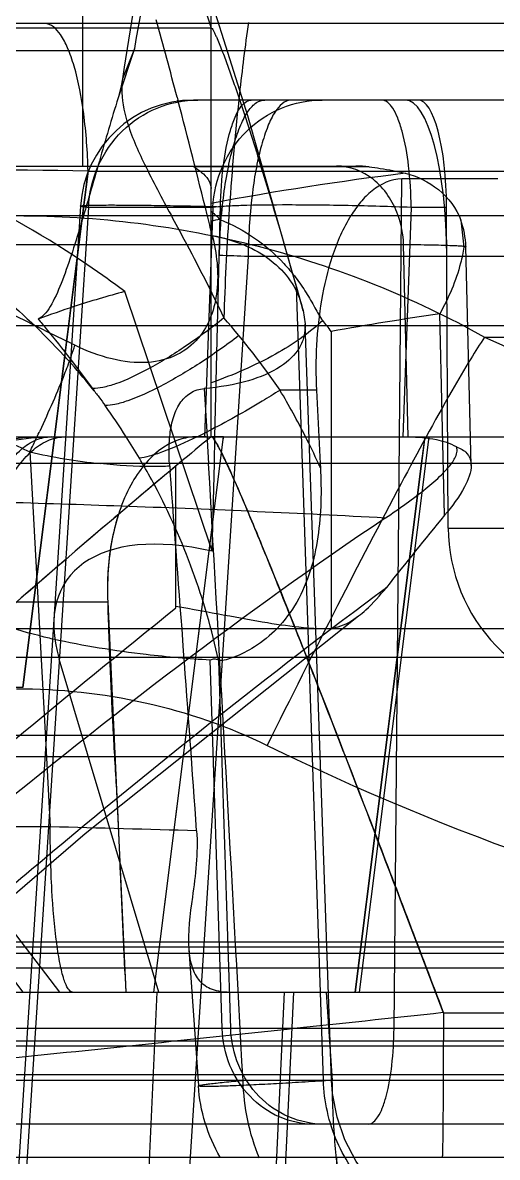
# Model space of a CAD drawing. Header units: millimetres. Extents: x 28656 to 29764, y -21384 to -20601.
# Drawn here: x 29188.199 to 29189.663, y -21149.289 to -21145.786 of the extents above; entities that cross this region are included whole.
import ezdxf

# ---------------------------------------------------------------- set-up
doc = ezdxf.new("R2010")
doc.units = ezdxf.units.MM
doc.header["$LTSCALE"] = 8
doc.layers.add('Cav-cor', color=30, linetype='Continuous')
doc.layers.add('dim', color=3, linetype='Continuous', lineweight=15)

# ---------------------------------------------------------------- blocks, each defined once
blk = doc.blocks.new('20160903.083224')
at = {"layer": 'Cav-cor', "color": 241}
for p, q in [((-35.8034, 16.2277), (-35.8034, 8.7477)), ((-35.4067, 7.9119), (-35.4067, 16.2277)), ((-24.9439, 9.1877), (-40.3423, 9.1877)), ((-35.4065, 9.1738), (-37.2326, 9.1738)), ((-35.6432, 9.1103), (-35.6935, 8.9585)), ((-35.6432, 9.1101), (-35.6804, 9.0171)), ((-40.1037, 9.1047), (-25.9267, 9.1047)), ((-35.3192, 8.9712), (-35.3209, 8.9555)), ((-35.5114, 8.9603), (-35.5089, 8.9509)), ((-32.6472, 8.9517), (-35.4603, 8.9517)), ((-35.3209, 8.9555), (-35.3212, 8.9522)), ((-40.1805, 8.7477), (-34.9599, 8.7477)), ((-35.9878, 7.1374), (-35.7863, 8.7323)), ((-35.7863, 8.7323), (-35.8037, 8.5947)), ((-35.7863, 8.7323), (-33.4839, 8.7313)), ((-34.9192, 8.7455), (-35.4589, 8.7451)), ((-35.986, 6.1977), (-37.8912, 8.691)), ((-34.8424, 6.085), (-34.8185, 8.708)), ((-34.5221, 8.708), (-34.8185, 8.708)), ((-35.7854, 8.62), (-36.2348, 1.625)), ((-35.8098, 8.6242), (-36.0857, 4.3298)), ((-35.4013, 8.62), (-35.7854, 8.62)), ((-35.4013, 8.62), (-35.4275, 7.9119)), ((-35.3781, 8.6224), (-35.3816, 8.4717)), ((-35.3787, 8.5947), (-35.3781, 8.6224)), ((-34.7892, 8.62), (-34.8153, 7.9119)), ((-34.6801, 8.62), (-34.7892, 8.62)), ((-34.675, 7.6302), (-34.6801, 8.62)), ((-57.1862, 8.5947), (-25.7221, 8.5947)), ((-35.8037, 8.5947), (-35.9004, 7.8297)), ((-35.3947, 7.9117), (-35.3787, 8.5947)), ((-34.6362, 8.5804), (-34.6268, 8.4974)), ((-35.8737, 6.1977), (-37.6376, 8.5061)), ((-37.6376, 8.5061), (-34.8127, 8.5061)), ((-34.7982, 7.9119), (-34.8127, 8.5061)), ((-34.6207, 8.4989), (-34.6268, 8.4974)), ((-34.6042, 7.8229), (-34.6207, 8.4989)), ((-35.2924, 8.4684), (-35.558, 4.335)), ((-32.8711, 8.4684), (-35.2924, 8.4684)), ((-35.0604, 5.9249), (-35.1437, 8.3736)), ((-35.1437, 8.3736), (-35.1254, 8.3108)), ((-35.4029, 7.5585), (-35.6727, 8.3604)), ((-35.1227, 8.3011), (-35.1277, 8.3201)), ((-35.1277, 8.3201), (-35.1254, 8.3108)), ((-35.1254, 8.3108), (-35.1228, 8.3015)), ((-35.1228, 8.3015), (-35.1168, 8.2608)), ((-34.6862, 7.6695), (-34.7014, 8.2913)), ((-27.7192, 8.2547), (-36.5609, 8.2547)), ((-35.035, 5.9249), (-35.1166, 8.2599)), ((-35.0366, 8.2372), (-35.0366, 7.3211)), ((-35.8267, 8.1944), (-35.8371, 8.1995)), ((-34.5628, 8.2197), (-24.0036, 8.2197)), ((-35.8403, 8.1514), (-35.7678, 8.0542)), ((-35.4277, 8.061), (-35.4191, 7.9112)), ((-35.0816, 8.056), (-35.1941, 8.056)), ((-35.0816, 8.056), (-35.0744, 7.9119)), ((-38.2497, 7.9119), (-30.6943, 7.9119)), ((-35.5836, 6.1977), (-35.3681, 7.9119)), ((-35.4191, 7.9112), (-35.4185, 7.9017)), ((-35.4185, 7.9017), (-35.4144, 7.8297)), ((-35.3681, 7.9119), (-35.4067, 7.9119)), ((-35.3966, 7.8297), (-35.3947, 7.9117)), ((-35.3785, 7.8297), (-35.3691, 7.9046)), ((-35.3691, 7.9046), (-35.3687, 7.9072)), ((-35.3687, 7.9072), (-35.3681, 7.9119)), ((-35.0744, 7.9119), (-35.0702, 7.8297)), ((-34.7468, 7.9119), (-34.9623, 6.1977)), ((-34.9493, 6.1977), (-34.7338, 7.9119)), ((-34.7572, 7.8297), (-34.7476, 7.9056)), ((-34.7476, 7.9056), (-34.7468, 7.9119)), ((-35.9659, 7.8651), (-35.964, 7.8297)), ((-28.2181, 7.8297), (-48.6168, 7.8297)), ((-35.9004, 7.8297), (-35.9878, 7.1374)), ((-35.964, 7.8297), (-35.9435, 7.4522)), ((-35.5836, 6.1977), (-35.3785, 7.8297)), ((-35.5343, 7.8212), (-35.533, 7.8037)), ((-35.5155, 7.3834), (-35.5155, 7.8216)), ((-35.4029, 7.5585), (-35.3966, 7.8297)), ((-35.0702, 7.8297), (-35.0695, 7.8168)), ((-34.9623, 6.1977), (-34.7572, 7.8297)), ((-34.675, 7.6302), (-34.394, 7.6302)), ((-35.9435, 7.4522), (-35.9167, 6.9599)), ((-36.1418, 7.4019), (-35.7255, 7.4019)), ((-35.7255, 7.4019), (-35.6701, 6.1977)), ((-49.1268, 7.3197), (-27.7081, 7.3197)), ((-48.6435, 7.231), (-28.1914, 7.231)), ((-35.5679, 6.1977), (-35.8749, 7.2258)), ((-35.3728, 6.085), (-35.4095, 7.2225)), ((-35.3461, 6.085), (-35.3833, 7.2214)), ((-48.6694, 6.9903), (-28.1655, 6.9903)), ((-35.9167, 6.9599), (-35.903, 6.7077)), ((-48.6595, 6.925), (-28.1754, 6.925)), ((-35.903, 6.7077), (-36.8125, 6.7077)), ((-31.3246, 6.3518), (-42.1178, 6.3518)), ((-45.4031, 6.3374), (-31.4887, 6.3374)), ((-31.3444, 6.3163), (-42.1375, 6.3163)), ((-35.4754, 6.3292), (-35.446, 5.9076)), ((-45.4322, 6.2721), (-31.4627, 6.2721)), ((-42.2032, 6.1977), (2.2365, 6.1977)), ((-35.6571, 4.3617), (-35.5732, 6.1977)), ((-35.2396, 4.3377), (-35.1518, 6.1977)), ((-35.204, 5.6877), (-35.1799, 6.1977)), ((-35.0518, 6.1977), (-35.0327, 5.9249)), ((-34.6904, 6.135), (-34.6901, 6.1326)), ((-32.899, 6.1326), (-34.6901, 6.1326)), ((-19.7999, 6.085), (-39.5937, 6.085)), ((-45.1505, 6.0314), (-31.5308, 6.0314)), ((-31.2825, 6.0458), (-42.0757, 6.0458)), ((-45.6824, 5.9427), (-30.6322, 5.9427)), ((-3.1048, 5.9249), (-37.0802, 5.9249)), ((-20.0358, 5.7897), (-39.5315, 5.7897)), ((-60.4322, 5.6877), (18.6189, 5.6877)), ((-35.2521, 4.6677), (-35.204, 5.6877)), ((-35.0193, 5.6877), (-35.0193, 4.6677))]:
    blk.add_line(p, q, dxfattribs=at)
for points in [[(-35.1277, 8.3201), (-35.293, 8.9027), (-35.4606, 9.4348), (-35.6263, 9.8978), (-35.7925, 10.297), (-35.9622, 10.6383), (-36.138, 10.9268), (-36.3301, 11.1792), (-36.5469, 11.4017), (-36.7837, 11.5873), (-37.0317, 11.7343), (-37.1663, 11.7982)], [(-35.4055, 10.0483), (-35.4394, 9.9743), (-35.504, 9.8062), (-35.5583, 9.629), (-35.6043, 9.4437), (-35.6431, 9.2515), (-35.6752, 9.0535), (-35.6804, 9.0171)], [(-35.6804, 9.0169), (-35.6852, 8.99), (-35.6935, 8.9585)], [(-35.8993, 7.9119), (-35.9879, 7.9083), (-36.1219, 7.8893), (-36.2575, 7.8544)], [(-41.9179, -0.8554), (-41.5942, -0.1464), (-41.2001, 0.5977), (-40.7475, 1.344), (-40.2349, 2.0925), (-39.6607, 2.8434), (-39.0235, 3.5972), (-38.3215, 4.3548), (-37.5521, 5.12), (-36.7118, 5.8975), (-35.7948, 6.6876), (-34.9516, 7.3589)], [(-34.5254, 5.4327), (-34.5977, 5.4379), (-34.6702, 5.4538), (-34.7398, 5.48), (-34.8048, 5.5161), (-34.8639, 5.5613), (-34.9158, 5.6146), (-34.9593, 5.6749), (-34.9937, 5.7408), (-35.0181, 5.8111), (-35.032, 5.8841), (-35.035, 5.9249)]]:
    blk.add_lwpolyline(points, dxfattribs=at)
for centre, radius, start, end in [((-54.4875, 3.964), 19.6228, 14.75107, 15.47399), ((-27.8506, 8.1548), 7.513, 172.07126, 173.7624), ((-35.4605, 8.6017), 0.35, 90, 176.3238), ((-58.4432, 2.921), 23.7137, 13.8501, 14.73084), ((-26.803, 8.0402), 8.5669, 173.88848, 176.28689), ((-39.6989, -258.4805), 267.2414, 89.161116, 89.800741), ((-39.5857, -245.988), 254.7486, 89.145433, 89.816424), ((-33.6226, -0.8859), 9.6843, 97.02903, 100.61558), ((-34.9596, 8.3806), 0.3671, 83.633, 90.0225), ((-62.0957, 2.0091), 27.4783, 13.73557, 13.87306), ((-35.1484, 7.225), 1.3773, 99.6478, 100.8071), ((-25.9618, 7.9808), 9.4102, 176.25778, 178.18504), ((-34.8757, 8.4927), 0.255, 1.3987, 20.1243), ((-36.0464, -10.9026), 19.3857, 87.77088, 88.0347), ((-34.8569, 5.3336), 3.1349, 105.0852, 108.0792), ((-34.8104, 5.1906), 3.2852, 108.0755, 110.1152), ((-37.193, 6.6809), 2.4263, 34.5071, 41.1916), ((-35.5791, 7.8506), 0.6662, 35.4752, 39.1153), ((-33.294, -1.495), 9.887, 98.1837, 100.15114), ((-37.1421, 8.6326), 1.3864, 340.1532, 341.5775), ((-37.3454, 6.7969), 2.0174, 38.5552, 41.6184), ((-37.324, 6.7944), 2.4754, 26.8439, 30.6392), ((-37.6079, 6.6752), 2.3, 32.5319, 35.4276), ((-39.6655, 9.6614), 4.1126, 334.8015, 335.0967), ((-36.2944, 9.65), 1.9325, 295.9099, 296.455), ((-36.3665, 9.795), 2.0944, 296.4541, 296.9543), ((-23.7875, 33.0318), 27.9585, 244.01014, 244.17707), ((-39.743, 9.6979), 4.1983, 334.1149, 334.8012), ((-37.6802, 6.6289), 2.3859, 30.665, 32.5356), ((-18.6713, -12.3669), 26.2926, 129.53157, 129.807), ((-35.4152, 9.9499), 2.038, 269.8276, 270.2404), ((-37.3393, 6.7862), 2.4928, 24.7497, 26.8522), ((-35.5299, 9.8089), 1.9922, 257.357, 260.5014), ((-18.2014, -12.9255), 27.0225, 129.81411, 131.60233), ((-35.5511, 9.676), 1.8576, 260.4711, 263.8879), ((-37.3959, 6.7974), 2.0554, 30.1712, 30.6672), ((-37.403, 6.7934), 2.0636, 27.9812, 30.1701), ((-34.9572, 7.8658), 0.5791, 183.5709, 184.4095), ((-684.3691, -29.3387), 650.0182, 3.1098351, 3.2779954), ((-37.3336, 6.7889), 2.4865, 24.4181, 24.7489), ((-34.6719, 7.8242), 0.0677, 1.4726, 4.847), ((-218.9194, -6.2695), 183.9256, 4.042107, 4.388318), ((-37.4264, 6.7824), 2.0893, 12.14, 27.9467), ((-37.9828, -57.9563), 65.6942, 87.973365, 88.625117), ((-37.1738, -34.4082), 42.1322, 86.8647, 87.94035), ((-25.3497, -0.0472), 12.1127, 140.42609, 141.77858), ((-36.5162, -1572.4177), 1579.5552, 89.980835, 90.1179562), ((-41.7276, -214.5705), 221.3548, 88.375221, 88.492178)]:
    blk.add_arc(centre, radius, start, end, dxfattribs=at)
for centre, major_axis, ratio, start_param, end_param in [((-34.8122, 8.4417), (0.0046, 0.51), 0.260459, 4.767103, 6.28554), ((-34.7713, 8.6017), (0.0032, 0.35), 0.260459, 4.767103, 6.28554), ((-35.1966, 7.0315), (0.6592, -0.4327), 0.512005, 2.196161, 3.688043), ((-34.1825, 7.6257), (-0.0973, 0.5013), 0.962928, 1.377253, 2.956776)]:
    blk.add_ellipse(centre, major_axis=major_axis, ratio=ratio, start_param=start_param, end_param=end_param, dxfattribs=at)
for points, knots in [([(-37.9407, 11.6113), (-37.8348, 11.5959), (-37.622, 11.5641), (-37.3011, 11.5039), (-36.9762, 11.4087), (-36.7079, 11.2831), (-36.4962, 11.1412), (-36.2624, 10.94), (-36.0462, 10.6599), (-35.8493, 10.3092), (-35.6329, 9.8372), (-35.4955, 9.4484), (-35.4065, 9.1738)], [0, 0, 0, 0, 0.084219, 0.16923, 0.256681, 0.349925, 0.400862, 0.456712, 0.591969, 0.676158, 0.772966, 1, 1, 1, 1]), ([(-35.4168, 9.8733), (-35.442, 9.8269), (-35.4892, 9.7213), (-35.5736, 9.4686), (-35.618, 9.2591), (-35.6432, 9.1103)], [0, 0, 0, 0, 0.198283, 0.433208, 1, 1, 1, 1]), ([(-34.3914, 8.056), (-34.3903, 8.242), (-34.4006, 8.6008), (-34.4534, 9.1037), (-34.5278, 9.4775), (-34.6067, 9.7245), (-34.6513, 9.8278), (-34.6754, 9.8733)], [0, 0, 0, 0, 0.301311, 0.580496, 0.81821, 0.916766, 1, 1, 1, 1]), ([(-35.7863, 8.7323), (-35.7877, 8.7915), (-35.7957, 8.9008), (-35.8185, 9.0279), (-35.8468, 9.1095), (-35.8703, 9.1575), (-35.9003, 9.1877), (-35.92, 9.1877)], [0, 0, 0, 0, 0.360351, 0.664717, 0.784792, 0.879859, 1, 1, 1, 1]), ([(-35.4065, 9.1738), (-35.4042, 9.1738), (-35.4012, 9.1678), (-35.397, 9.161), (-35.3926, 9.1516), (-35.3867, 9.1384), (-35.3794, 9.1207), (-35.3709, 9.0988), (-35.3624, 9.0762), (-35.351, 9.0451), (-35.3369, 9.0053), (-35.3203, 8.9565), (-35.2981, 8.8897), (-35.2708, 8.8043), (-35.2385, 8.6997), (-35.2065, 8.5928), (-35.1748, 8.4839), (-35.1541, 8.4105), (-35.1437, 8.3736)], [0, 0, 0, 0, 0.007892, 0.018838, 0.031016, 0.043849, 0.070759, 0.098737, 0.127443, 0.156702, 0.216489, 0.2776, 0.339775, 0.466737, 0.596608, 0.728954, 0.863489, 1, 1, 1, 1]), ([(-35.6804, 9.0169), (-35.6818, 9.0071), (-35.6847, 8.9632), (-35.6761, 8.9192), (-35.6663, 8.8868)], [0, 0, 0, 0, 0.227502, 1, 1, 1, 1]), ([(-35.6935, 8.9585), (-35.7136, 8.8937), (-35.7422, 8.7954), (-35.7798, 8.6643), (-35.8082, 8.5669), (-35.8372, 8.4734), (-35.8669, 8.3888), (-35.894, 8.3268), (-35.9188, 8.2904), (-35.933, 8.2781), (-35.9402, 8.2754)], [0, 0, 0, 0, 0.277912, 0.418852, 0.558417, 0.693559, 0.819312, 0.926352, 0.968279, 1, 1, 1, 1]), ([(-35.7854, 8.62), (-35.7831, 8.6639), (-35.7625, 8.7513), (-35.6868, 8.8611), (-35.5769, 8.9345), (-35.4905, 8.9517), (-35.4479, 8.9517)], [0, 0, 0, 0, 0.25403, 0.505612, 0.753941, 1, 1, 1, 1]), ([(-35.4013, 8.62), (-35.3991, 8.6639), (-35.3784, 8.7513), (-35.3027, 8.8611), (-35.1928, 8.9345), (-35.1064, 8.9517), (-35.0639, 8.9517)], [0, 0, 0, 0, 0.25403, 0.505612, 0.753941, 1, 1, 1, 1]), ([(-35.3816, 8.4717), (-35.3801, 8.5348), (-35.3737, 8.6262), (-35.3551, 8.7411), (-35.338, 8.8132), (-35.3179, 8.8718), (-35.2954, 8.9153), (-35.2709, 8.9441), (-35.2501, 8.9517), (-35.2411, 8.9517)], [0, 0, 0, 0, 0.362522, 0.525278, 0.668331, 0.78755, 0.880654, 0.948747, 1, 1, 1, 1]), ([(-35.3781, 8.6224), (-35.377, 8.6654), (-35.3713, 8.7447), (-35.3548, 8.8369), (-35.3345, 8.896), (-35.3179, 8.9303), (-35.2966, 8.9517), (-35.2827, 8.9517)], [0, 0, 0, 0, 0.362359, 0.668466, 0.788432, 0.882638, 1, 1, 1, 1]), ([(-35.1598, 8.9517), (-35.1802, 8.9517), (-35.2105, 8.9187), (-35.2338, 8.868), (-35.2622, 8.7809), (-35.2844, 8.6463), (-35.2916, 8.5308), (-35.2924, 8.4684)], [0, 0, 0, 0, 0.11767, 0.212997, 0.333736, 0.639853, 1, 1, 1, 1]), ([(-34.7892, 8.62), (-34.7898, 8.6629), (-34.7947, 8.7421), (-34.8099, 8.8345), (-34.8294, 8.8943), (-34.8454, 8.929), (-34.8662, 8.9517), (-34.8802, 8.9517)], [0, 0, 0, 0, 0.360144, 0.666262, 0.787074, 0.88233, 1, 1, 1, 1]), ([(-35.6663, 8.8868), (-35.6526, 8.841), (-35.6089, 8.7428), (-35.5582, 8.6488), (-35.5303, 8.5967)], [0, 0, 0, 0, 0.446775, 1, 1, 1, 1]), ([(-35.4589, 8.7451), (-35.451, 8.74), (-35.4281, 8.724), (-35.4067, 8.6979), (-35.4067, 8.6786)], [0, 0, 0, 0, 0.328461, 1, 1, 1, 1]), ([(-34.8307, 8.5973), (-34.8459, 8.6391), (-34.8939, 8.7144), (-34.9796, 8.7477), (-35.0195, 8.7477)], [0, 0, 0, 0, 0.527522, 1, 1, 1, 1]), ([(-34.9192, 8.7455), (-34.9076, 8.7442), (-34.8702, 8.7389), (-34.8331, 8.7317), (-34.8077, 8.7256)], [0, 0, 0, 0, 0.307457, 1, 1, 1, 1]), ([(-34.8077, 8.7256), (-34.7708, 8.7168), (-34.699, 8.682), (-34.6497, 8.6172), (-34.6362, 8.5804)], [0, 0, 0, 0, 0.492154, 1, 1, 1, 1]), ([(-35.6727, 8.3604), (-35.715, 8.3921), (-35.8916, 8.5175), (-36.0817, 8.6241), (-36.231, 8.691)], [0, 0, 0, 0, 0.244103, 1, 1, 1, 1]), ([(-34.8185, 8.708), (-34.8513, 8.708), (-34.9006, 8.6845), (-34.9465, 8.637), (-34.9662, 8.6095), (-34.9751, 8.5953)], [0, 0, 0, 0, 0.493962, 0.74726, 1, 1, 1, 1]), ([(-35.8098, 8.6242), (-35.8097, 8.6249), (-35.806, 8.6252), (-35.8013, 8.6261), (-35.7913, 8.6265), (-35.7784, 8.627), (-35.7616, 8.6273), (-35.7325, 8.6276), (-35.6877, 8.6276), (-35.6249, 8.6271), (-35.551, 8.626), (-35.4675, 8.6245), (-35.4087, 8.6232), (-35.3781, 8.6224)], [0, 0, 0, 0, 0.004938, 0.018263, 0.040157, 0.070549, 0.10929, 0.156183, 0.273405, 0.419754, 0.592144, 0.786926, 1, 1, 1, 1]), ([(-35.7854, 8.62), (-35.7889, 8.6204), (-35.7949, 8.621), (-35.803, 8.622), (-35.8068, 8.623), (-35.8098, 8.6236), (-35.8098, 8.6242)], [0, 0, 0, 0, 0.431511, 0.741861, 0.930089, 1, 1, 1, 1]), ([(-34.7892, 8.62), (-34.8539, 8.6225), (-34.9801, 8.6261), (-35.1553, 8.6281), (-35.2831, 8.6271), (-35.3609, 8.6238), (-35.3898, 8.6216), (-35.4013, 8.62)], [0, 0, 0, 0, 0.317324, 0.618577, 0.858152, 0.942993, 1, 1, 1, 1]), ([(-36.4315, 8.5986), (-36.3757, 8.5701), (-36.157, 8.445), (-35.9628, 8.2781), (-35.8373, 8.1367)], [0, 0, 0, 0, 0.24911, 1, 1, 1, 1]), ([(-36.0074, 8.5947), (-35.7568, 8.5947), (-35.2531, 8.5315), (-34.7817, 8.3424), (-34.5628, 8.2197)], [0, 0, 0, 0, 0.499685, 1, 1, 1, 1]), ([(-35.5303, 8.5967), (-35.517, 8.5719), (-35.4606, 8.467), (-35.4062, 8.361), (-35.3673, 8.2788)], [0, 0, 0, 0, 0.236104, 1, 1, 1, 1]), ([(-35.3792, 8.5828), (-35.3814, 8.5852), (-35.39, 8.5941), (-35.3993, 8.6023), (-35.4067, 8.6077)], [0, 0, 0, 0, 0.260516, 1, 1, 1, 1]), ([(-35.3792, 8.5828), (-35.3416, 8.5679), (-35.2705, 8.5294), (-35.1951, 8.4635), (-35.145, 8.4039), (-35.1134, 8.3577), (-35.0872, 8.3129), (-35.072, 8.283), (-35.0623, 8.271)], [0, 0, 0, 0, 0.266975, 0.528945, 0.656569, 0.78046, 0.898029, 1, 1, 1, 1]), ([(-34.9751, 8.5953), (-34.9998, 8.5561), (-35.0368, 8.4699), (-35.0794, 8.2891), (-35.0862, 8.1486), (-35.0816, 8.056)], [0, 0, 0, 0, 0.249819, 0.499742, 1, 1, 1, 1]), ([(-35.4032, 8.5336), (-35.3895, 8.4778), (-35.3755, 8.3674), (-35.4218, 8.2285), (-35.5119, 8.158), (-35.6075, 8.1351), (-35.7173, 8.1484), (-35.7902, 8.1766), (-35.8267, 8.1944)], [0, 0, 0, 0, 0.233549, 0.445752, 0.557109, 0.684724, 0.834722, 1, 1, 1, 1]), ([(-35.4032, 8.5336), (-35.3693, 8.5271), (-35.3053, 8.5084), (-35.2218, 8.4614), (-35.1595, 8.3981), (-35.1349, 8.3464), (-35.1277, 8.3202)], [0, 0, 0, 0, 0.282991, 0.54145, 0.777479, 1, 1, 1, 1]), ([(-34.8127, 8.5061), (-34.7981, 8.5059), (-34.7706, 8.5055), (-34.7321, 8.5047), (-34.6992, 8.504), (-34.6719, 8.5031), (-34.6506, 8.5022), (-34.6364, 8.5014), (-34.6283, 8.5006), (-34.6242, 8.5001), (-34.6222, 8.4997), (-34.6207, 8.4993), (-34.6207, 8.4989)], [0, 0, 0, 0, 0.22799, 0.428491, 0.600272, 0.742316, 0.853767, 0.933981, 0.962243, 0.982571, 0.995015, 1, 1, 1, 1]), ([(-34.6268, 8.4974), (-34.6293, 8.4806), (-34.6445, 8.4088), (-34.674, 8.3405), (-34.7014, 8.2913)], [0, 0, 0, 0, 0.231429, 1, 1, 1, 1]), ([(-35.9402, 8.2754), (-35.932, 8.2655), (-35.8981, 8.2247), (-35.8648, 8.1833), (-35.8403, 8.1514)], [0, 0, 0, 0, 0.241855, 1, 1, 1, 1]), ([(-35.3673, 8.2788), (-35.4053, 8.248), (-35.4813, 8.1918), (-35.5928, 8.1231), (-35.6794, 8.0812), (-35.7374, 8.064), (-35.7615, 8.0609), (-35.7717, 8.0614)], [0, 0, 0, 0, 0.316089, 0.609605, 0.84548, 0.933735, 1, 1, 1, 1]), ([(-35.0622, 8.2709), (-35.1057, 8.2302), (-35.2164, 8.1552), (-35.3382, 8.1027), (-35.4067, 8.0785)], [0, 0, 0, 0, 0.450532, 1, 1, 1, 1]), ([(-35.1166, 8.2599), (-35.1162, 8.2473), (-35.1183, 8.2221), (-35.1382, 8.1726), (-35.1968, 8.1192), (-35.2998, 8.078), (-35.3816, 8.0644), (-35.4277, 8.061)], [0, 0, 0, 0, 0.093457, 0.184948, 0.389795, 0.657376, 1, 1, 1, 1]), ([(-35.3209, 8.2242), (-35.3603, 8.1941), (-35.4387, 8.1389), (-35.5529, 8.0711), (-35.6411, 8.0293), (-35.6995, 8.0116), (-35.7235, 8.0081), (-35.7337, 8.0084)], [0, 0, 0, 0, 0.316045, 0.610633, 0.847146, 0.934992, 1, 1, 1, 1]), ([(-34.5628, 8.2197), (-34.578, 8.198), (-34.6124, 8.1429), (-34.6996, 7.9931), (-34.8368, 7.7393), (-35.0263, 7.3743), (-35.1621, 7.1036), (-35.2336, 6.9592)], [0, 0, 0, 0, 0.055709, 0.136312, 0.36406, 0.661498, 1, 1, 1, 1]), ([(-34.5628, 8.2197), (-34.0985, 8.0075), (-33.1174, 7.6947), (-32.095, 7.5947), (-31.5858, 7.5947)], [0, 0, 0, 0, 0.500605, 1, 1, 1, 1]), ([(-35.838, 8.1619), (-35.8443, 8.1445), (-35.874, 8.066), (-35.9077, 7.989), (-35.9353, 7.9296)], [0, 0, 0, 0, 0.220391, 1, 1, 1, 1]), ([(-35.773, 8.0611), (-35.7664, 8.0523), (-35.7526, 8.0353), (-35.7401, 8.0174), (-35.7338, 8.0085)], [0, 0, 0, 0, 0.502687, 1, 1, 1, 1]), ([(-35.5341, 7.9124), (-35.5322, 7.9313), (-35.5264, 7.967), (-35.5066, 8.015), (-35.4729, 8.0501), (-35.4427, 8.0598), (-35.4277, 8.061)], [0, 0, 0, 0, 0.287785, 0.543614, 0.772924, 1, 1, 1, 1]), ([(-35.1941, 8.056), (-35.2124, 8.0443), (-35.2852, 7.9992), (-35.36, 7.9572), (-35.4172, 7.9281)], [0, 0, 0, 0, 0.252256, 1, 1, 1, 1]), ([(-36.2256, 7.8309), (-36.1989, 7.8439), (-36.0955, 7.8882), (-35.9822, 7.912), (-35.8994, 7.9119)], [0, 0, 0, 0, 0.263619, 1, 1, 1, 1]), ([(-36.1418, 7.4019), (-36.1418, 7.4673), (-36.1308, 7.5907), (-36.0888, 7.734), (-36.0379, 7.8244), (-35.9963, 7.8731), (-35.9497, 7.9042), (-35.9154, 7.9119), (-35.8994, 7.9119)], [0, 0, 0, 0, 0.3223, 0.607714, 0.728149, 0.831915, 0.920729, 1, 1, 1, 1]), ([(-36.1123, 7.4019), (-36.1123, 7.4673), (-36.1005, 7.5911), (-36.0557, 7.7345), (-36.0017, 7.8247), (-35.9575, 7.8734), (-35.9081, 7.9044), (-35.872, 7.9119), (-35.855, 7.9119)], [0, 0, 0, 0, 0.317691, 0.600481, 0.720987, 0.82601, 0.917336, 1, 1, 1, 1]), ([(-35.4495, 7.9119), (-35.4691, 7.9119), (-35.5095, 7.905), (-35.5656, 7.8744), (-35.6154, 7.8259), (-35.6742, 7.7362), (-35.7206, 7.5918), (-35.7285, 7.4672), (-35.7255, 7.4019)], [0, 0, 0, 0, 0.092052, 0.189298, 0.296666, 0.416594, 0.692118, 1, 1, 1, 1]), ([(-35.45, 7.9118), (-35.485, 7.8948), (-35.5336, 7.8726), (-35.5937, 7.8523), (-35.6178, 7.8467), (-35.628, 7.8458)], [0, 0, 0, 0, 0.613541, 0.838764, 1, 1, 1, 1]), ([(-35.4681, 7.9107), (-35.4937, 7.9081), (-35.5472, 7.8897), (-35.5889, 7.8527), (-35.6078, 7.8309)], [0, 0, 0, 0, 0.472127, 1, 1, 1, 1]), ([(-35.5352, 7.8297), (-35.5365, 7.8505), (-35.5367, 7.8781), (-35.5347, 7.9056), (-35.5341, 7.9124)], [0, 0, 0, 0, 0.754676, 1, 1, 1, 1]), ([(-34.6904, 6.135), (-34.7341, 6.2504), (-34.8198, 6.476), (-34.945, 6.8029), (-35.0615, 7.1037), (-35.152, 7.3335), (-35.2175, 7.4968), (-35.26, 7.6012), (-35.2978, 7.6918), (-35.3304, 7.7677), (-35.3574, 7.8277), (-35.3766, 7.8676), (-35.3891, 7.8907), (-35.396, 7.902), (-35.401, 7.9087), (-35.4046, 7.9119), (-35.406, 7.9119)], [0, 0, 0, 0, 0.193139, 0.377486, 0.547568, 0.697847, 0.76384, 0.822846, 0.874238, 0.917437, 0.951932, 0.977304, 0.986473, 0.993273, 0.997723, 1, 1, 1, 1]), ([(-35.406, 7.9119), (-35.4033, 7.9119), (-35.3972, 7.9034), (-35.3879, 7.8892), (-35.3745, 7.8631), (-35.3648, 7.843), (-35.3593, 7.8313)], [0, 0, 0, 0, 0.086488, 0.280348, 0.585311, 1, 1, 1, 1]), ([(-34.6497, 7.8804), (-34.6682, 7.892), (-34.7187, 7.906), (-34.7692, 7.9102), (-34.7982, 7.9113)], [0, 0, 0, 0, 0.430317, 1, 1, 1, 1]), ([(-34.6637, 7.8314), (-34.6603, 7.8362), (-34.6511, 7.8503), (-34.6455, 7.8697), (-34.6497, 7.8804)], [0, 0, 0, 0, 0.338559, 1, 1, 1, 1]), ([(-34.6497, 7.8804), (-34.6377, 7.8764), (-34.6152, 7.8649), (-34.6055, 7.841), (-34.6045, 7.8299)], [0, 0, 0, 0, 0.531992, 1, 1, 1, 1]), ([(-35.5343, 7.8212), (-35.5513, 7.8204), (-35.623, 7.8187), (-35.6946, 7.8232), (-35.7489, 7.829)], [0, 0, 0, 0, 0.237804, 1, 1, 1, 1]), ([(-35.0695, 7.8168), (-35.0658, 7.7455), (-35.0678, 7.603), (-35.1169, 7.4291), (-35.1979, 7.3202), (-35.2664, 7.2639), (-35.3284, 7.2326), (-35.3678, 7.2205), (-35.3836, 7.2214)], [0, 0, 0, 0, 0.291089, 0.57853, 0.715783, 0.838084, 0.935334, 1, 1, 1, 1]), ([(-35.3593, 7.8313), (-35.3429, 7.7961), (-35.3061, 7.712), (-35.2165, 7.4966), (-35.0797, 7.1512), (-34.8936, 6.6698), (-34.7603, 6.3197), (-34.6904, 6.135)], [0, 0, 0, 0, 0.063908, 0.150945, 0.383806, 0.675057, 1, 1, 1, 1]), ([(-34.8685, 7.6615), (-34.8259, 7.6902), (-34.7663, 7.7322), (-34.6989, 7.7903), (-34.6732, 7.818), (-34.6637, 7.8314)], [0, 0, 0, 0, 0.577454, 0.81636, 1, 1, 1, 1]), ([(-34.6043, 7.8259), (-34.6037, 7.8021), (-34.628, 7.7442), (-34.6634, 7.6971), (-34.6862, 7.6695)], [0, 0, 0, 0, 0.399559, 1, 1, 1, 1]), ([(-34.8694, 7.6609), (-35.3045, 7.3683), (-35.9277, 6.8867), (-36.7291, 6.2106), (-37.1248, 5.8665), (-37.3212, 5.692)], [0, 0, 0, 0, 0.500033, 0.749425, 1, 1, 1, 1]), ([(-35.6941, 7.6671), (-35.7114, 7.6113), (-35.727, 7.5222), (-35.726, 7.4021), (-35.7219, 7.2787), (-35.7156, 7.1243), (-35.706, 6.939), (-35.6944, 6.7538), (-35.6853, 6.5066), (-35.6758, 6.3213), (-35.6701, 6.1977)], [0, 0, 0, 0, 0.118948, 0.181579, 0.244488, 0.370376, 0.496313, 0.622264, 0.748165, 1, 1, 1, 1]), ([(-36.9662, 5.6983), (-36.7953, 5.8531), (-36.4517, 6.158), (-35.7602, 6.7515), (-35.229, 7.178), (-34.8658, 7.4469)], [0, 0, 0, 0, 0.253061, 0.504062, 1, 1, 1, 1]), ([(-34.9516, 7.3589), (-34.944, 7.3647), (-34.9125, 7.3911), (-34.8853, 7.4222), (-34.8658, 7.447)], [0, 0, 0, 0, 0.232538, 1, 1, 1, 1]), ([(-42.1619, -0.6575), (-41.987, -0.2425), (-41.5949, 0.5658), (-40.9072, 1.7168), (-40.135, 2.7994), (-39.2975, 3.8188), (-38.4062, 4.7796), (-37.1692, 5.9937), (-36.1882, 6.8439), (-35.5155, 7.3834)], [0, 0, 0, 0, 0.128237, 0.25536, 0.381424, 0.506536, 0.630826, 0.754455, 1, 1, 1, 1]), ([(-35.5155, 7.3889), (-35.4654, 7.3804), (-35.3713, 7.3627), (-35.2404, 7.3386), (-35.131, 7.3228), (-35.0649, 7.3186), (-35.0366, 7.3211)], [0, 0, 0, 0, 0.314961, 0.592811, 0.823745, 1, 1, 1, 1]), ([(-35.0366, 7.3211), (-35.0293, 7.3217), (-34.9984, 7.3278), (-34.9707, 7.3444), (-34.9516, 7.3589)], [0, 0, 0, 0, 0.233936, 1, 1, 1, 1]), ([(-35.8944, 7.2873), (-35.9092, 7.2906), (-35.9696, 7.3052), (-36.0292, 7.3229), (-36.0734, 7.339)], [0, 0, 0, 0, 0.243508, 1, 1, 1, 1]), ([(-35.4095, 7.2225), (-35.4756, 7.2257), (-35.6382, 7.2409), (-35.7998, 7.2657), (-35.8944, 7.2873)], [0, 0, 0, 0, 0.405586, 1, 1, 1, 1]), ([(-35.3833, 7.2214), (-35.3873, 7.2236), (-35.3962, 7.2267), (-35.4055, 7.2244), (-35.4095, 7.2225)], [0, 0, 0, 0, 0.508193, 1, 1, 1, 1]), ([(-36.0074, 7.1342), (-35.8743, 7.1342), (-35.6073, 7.1057), (-35.353, 7.0178), (-35.2336, 6.9592)], [0, 0, 0, 0, 0.50017, 1, 1, 1, 1]), ([(-35.2336, 6.9592), (-34.6707, 6.6827), (-33.472, 6.2685), (-32.2134, 6.1342), (-31.5858, 6.1342)], [0, 0, 0, 0, 0.499827, 1, 1, 1, 1]), ([(-35.8341, 6.1977), (-35.8397, 6.1977), (-35.848, 6.2068), (-35.8549, 6.2207), (-35.8643, 6.2462), (-35.874, 6.2887), (-35.8886, 6.3806), (-35.8999, 6.5222), (-35.903, 6.6426), (-35.903, 6.7077)], [0, 0, 0, 0, 0.031793, 0.05821, 0.092669, 0.185745, 0.308639, 0.626472, 1, 1, 1, 1]), ([(-35.4513, 6.6954), (-35.4465, 6.627), (-35.462, 6.5049), (-35.4793, 6.3829), (-35.4754, 6.3292)], [0, 0, 0, 0, 0.559961, 1, 1, 1, 1]), ([(-35.4754, 6.3292), (-35.4741, 6.3107), (-35.469, 6.2763), (-35.4459, 6.2301), (-35.4026, 6.2018), (-35.3684, 6.1977), (-35.3504, 6.1977)], [0, 0, 0, 0, 0.272642, 0.506983, 0.734705, 1, 1, 1, 1]), ([(-37.6555, 5.8381), (-37.6557, 5.8378), (-37.653, 5.8371), (-37.6483, 5.8379), (-37.6304, 5.8377), (-37.6049, 5.84), (-37.5667, 5.8427), (-37.5194, 5.8467), (-37.4625, 5.8516), (-37.3974, 5.8574), (-37.2962, 5.8667), (-37.1552, 5.8801), (-36.9716, 5.8979), (-36.7723, 5.9175), (-36.5611, 5.9387), (-36.3411, 5.9611), (-36.036, 5.9924), (-35.6455, 6.0331), (-35.1703, 6.0834), (-34.8509, 6.1177), (-34.6904, 6.135)], [0, 0, 0, 0, 0.000317, 0.00155, 0.006883, 0.015984, 0.028699, 0.044806, 0.064033, 0.086085, 0.110661, 0.16624, 0.228691, 0.296336, 0.367878, 0.442335, 0.518961, 0.676588, 0.837591, 1, 1, 1, 1]), ([(-34.6901, 6.1326), (-34.6901, 6.1028), (-34.6902, 6.0449), (-34.6905, 5.9613), (-34.6908, 5.8853), (-34.6913, 5.8193), (-34.6917, 5.7716), (-34.6921, 5.7401), (-34.6925, 5.722), (-34.6927, 5.7076), (-34.6927, 5.6976), (-34.6929, 5.691), (-34.6937, 5.6887), (-34.6938, 5.6877), (-34.694, 5.6877)], [0, 0, 0, 0, 0.200658, 0.390517, 0.563293, 0.713233, 0.835359, 0.884684, 0.925615, 0.957809, 0.980995, 0.995044, 0.998666, 1, 1, 1, 1]), ([(-35.0899, 5.7897), (-35.126, 5.7897), (-35.1999, 5.8054), (-35.2926, 5.8714), (-35.3553, 5.9693), (-35.3715, 6.0463), (-35.3728, 6.085)], [0, 0, 0, 0, 0.241168, 0.487478, 0.741079, 1, 1, 1, 1]), ([(-35.0586, 5.7897), (-35.0953, 5.7897), (-35.1702, 5.8052), (-35.2645, 5.8711), (-35.3284, 5.969), (-35.3448, 6.0463), (-35.3461, 6.085)], [0, 0, 0, 0, 0.243322, 0.490285, 0.743016, 1, 1, 1, 1]), ([(-34.922, 5.7897), (-34.9096, 5.7897), (-34.8912, 5.8101), (-34.8771, 5.8411), (-34.86, 5.8944), (-34.8468, 5.9766), (-34.8427, 6.047), (-34.8424, 6.085)], [0, 0, 0, 0, 0.117474, 0.213032, 0.334094, 0.640639, 1, 1, 1, 1]), ([(-35.0327, 5.9249), (-35.0608, 5.9231), (-35.1152, 5.9197), (-35.1935, 5.9151), (-35.2642, 5.9113), (-35.3251, 5.9085), (-35.369, 5.9068), (-35.3979, 5.906), (-35.4146, 5.9058), (-35.4274, 5.9058), (-35.4374, 5.9059), (-35.4422, 5.9066), (-35.4459, 5.9069), (-35.446, 5.9076)], [0, 0, 0, 0, 0.203856, 0.395469, 0.568146, 0.716911, 0.837463, 0.886076, 0.926402, 0.958075, 0.980894, 0.994805, 1, 1, 1, 1]), ([(-35.446, 5.9076), (-35.4461, 5.9084), (-35.4415, 5.9092), (-35.4362, 5.9108), (-35.4243, 5.9124), (-35.4091, 5.9145), (-35.3893, 5.9168), (-35.3552, 5.9204), (-35.3277, 5.9231), (-35.3081, 5.9249)], [0, 0, 0, 0, 0.017981, 0.067392, 0.148565, 0.261061, 0.404235, 0.57649, 1, 1, 1, 1]), ([(-35.2575, 5.6851), (-35.2734, 5.7222), (-35.2976, 5.8013), (-35.3063, 5.8833), (-35.3081, 5.9249)], [0, 0, 0, 0, 0.49192, 1, 1, 1, 1]), ([(-34.5636, 5.4327), (-34.6269, 5.4327), (-34.7553, 5.4583), (-34.9182, 5.5675), (-35.0293, 5.7306), (-35.0582, 5.8602), (-35.0604, 5.9249)], [0, 0, 0, 0, 0.24709, 0.495865, 0.747046, 1, 1, 1, 1]), ([(-34.9372, 5.4327), (-34.944, 5.4327), (-34.955, 5.4402), (-34.9652, 5.4545), (-34.9779, 5.4786), (-34.9914, 5.5195), (-35.0052, 5.5799), (-35.0166, 5.6535), (-35.0286, 5.7698), (-35.0323, 5.8616), (-35.0327, 5.9249)], [0, 0, 0, 0, 0.039791, 0.068259, 0.103831, 0.197136, 0.318562, 0.464796, 0.631138, 1, 1, 1, 1])]:
    blk.add_open_spline(points, degree=3, knots=knots, dxfattribs=at)
for points in [[(-35.4673, 8.7477), (-35.4644, 8.7477), (-35.4614, 8.7467), (-35.4589, 8.7451)], [(-34.8127, 8.5061), (-34.814, 8.537), (-34.8201, 8.5682), (-34.8307, 8.5973)], [(-35.8371, 8.1995), (-36.0895, 8.3231), (-36.3398, 8.4507), (-36.5905, 8.5778)], [(-35.4214, 7.9119), (-35.437, 7.9119), (-35.4526, 7.9123), (-35.4681, 7.9107)], [(-35.5039, 7.8312), (-36.2559, 7.2046), (-36.971, 6.5377), (-37.6555, 5.8381)], [(-35.3786, 5.6873), (-35.4171, 5.7538), (-35.4407, 5.831), (-35.446, 5.9076)]]:
    blk.add_open_spline(points, degree=3, dxfattribs=at)

msp = doc.modelspace()

# ---------------------------------------------------------------- linework, layer by layer
at = {"layer": 'Cav-cor', "color": 241}
msp.add_line((29143.2801, -21149.2889), (29263.2801, -21149.2889), dxfattribs=at)

# ---------------------------------------------------------------- block references
at = {"layer": 'dim'}
msp.add_blockref('20160903.083224', (29224.1868, -21154.9766), dxfattribs=at)

doc.saveas('drawing.dxf')
